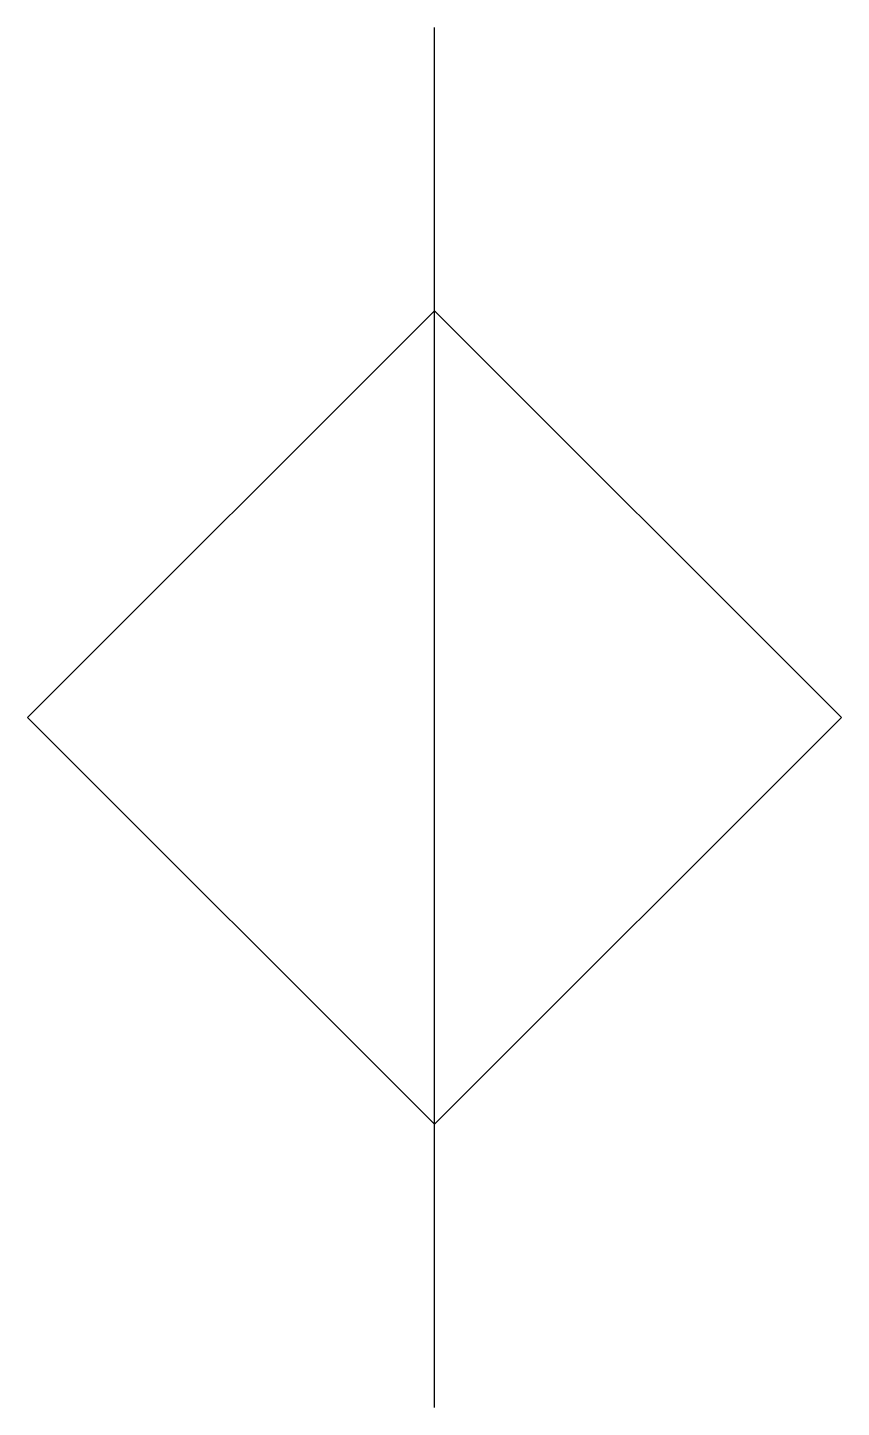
# Model space of a CAD drawing. Extents: x -1.77 to 1.77, y -3 to 3.
import ezdxf

# ---------------------------------------------------------------- set-up
doc = ezdxf.new("R2010")
doc.units = 0

msp = doc.modelspace()

# ---------------------------------------------------------------- linework, layer by layer
msp.add_line((0, -3), (0, 3))
at = {"flags": 128}
msp.add_lwpolyline([(1.7678, 0), (0, 1.7678), (-1.7678, 0), (0, -1.7678)], close=True, dxfattribs=at)

doc.saveas('drawing.dxf')
